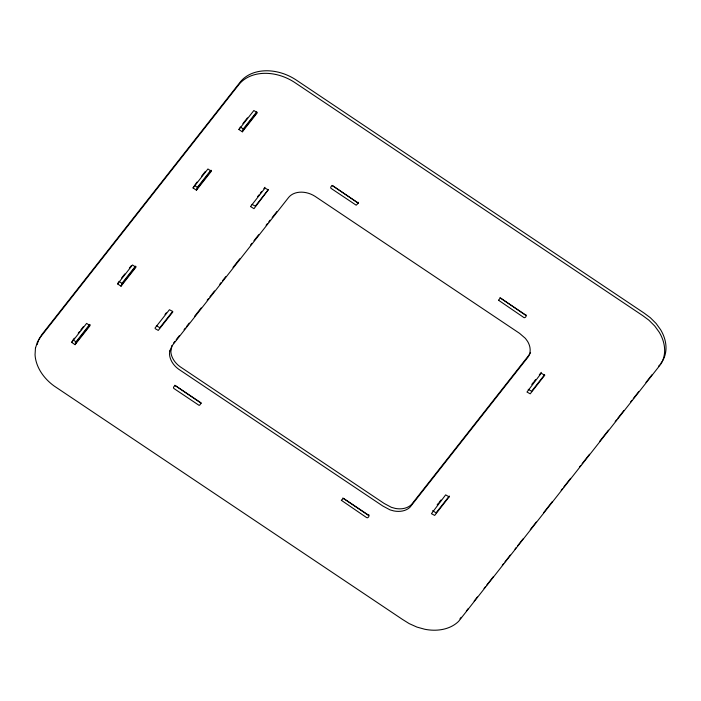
<?xml version="1.0" encoding="UTF-8"?>
<svg xmlns="http://www.w3.org/2000/svg" width="701" height="701" viewBox="0 0 701 701"><rect width="100%" height="100%" fill="white"/><g stroke="black" fill="none" stroke-linecap="round" stroke-linejoin="round"><path stroke-width="1.05" d="M156.341 325.597L159.775 327.753L172.63 311.41L169.432 309.719L155.07 327.98L155.254 328.699L158.26 330.408L172.788 312.033L172.612 311.402M174.786 385.235L200.898 402.742M432.631 510.661L436.04 512.878L449.28 496.036M499.936 297.61L525.338 315.064L526.144 315.064M37.127 344.629L38.757 339.529L41.911 334.456L240.163 82.14A43.19 32.693 27.9 0 1 250.739 73.991A43.506 32.938 27.9 0 1 272.312 71.108A43.173 32.684 27.9 0 1 295.568 79.59L644.149 313.11L650.274 317.658L656.083 323.441L660.614 329.715A43.567 32.982 27.9 0 1 665.608 342.982A43.173 32.684 27.9 0 1 662.042 361.769L660.841 363.337M171.99 345.558L170.86 351.622A20.942 15.86 27.9 0 0 172.586 358.027A20.758 15.711 27.9 0 0 180.017 366.667L384.174 503.467L391.395 507.331L395.18 508.383A20.951 15.86 27.9 0 0 402.523 508.663A20.767 15.72 27.9 0 0 411.443 504.58L529.614 354.25A20.758 15.711 27.9 0 0 530.578 352.41M71.677 342.403L86.626 323.38L90.026 325.658L75.077 344.673L71.677 342.403L72.58 340.695M75.077 344.673L76.427 342.123L73.027 339.845L74.324 338.197M117.619 283.923L132.515 264.969L135.915 267.247L121.019 286.201L117.619 283.923L118.522 282.223M121.019 286.201L122.368 283.651L118.968 281.373M193.038 187.929L207.934 168.976L211.334 171.254L196.438 190.208L193.038 187.929L196.981 182.085M196.438 190.208L197.796 187.658L194.396 185.379M238.936 129.527L253.876 110.504L257.276 112.782L242.336 131.806L238.936 129.527L239.83 127.827M242.336 131.806L243.685 129.256L240.285 126.977M658.449 366.483L659.641 364.914M78.223 333.229L79.528 331.573M80.825 329.926L83.428 326.613M121.562 278.078L124.796 273.96M129.334 268.185L131.271 265.714M201.511 176.319L205.402 171.368M242.879 123.665L247.427 117.882M75.209 342.842L89.702 324.405M121.492 283.94L135.451 266.17M197.253 187.509L210.764 170.325M242.993 129.299L256.785 111.739M75.813 342.903L90.07 324.756M121.475 284.799L135.968 266.345M196.578 189.2L211.43 170.299M242.958 130.176L256.75 112.624M165.015 314.486L166.303 312.848M257.661 196.569L258.949 194.931M260.255 193.283L261.552 191.627M263.848 188.7L264.96 187.281M268.387 189.533L255.339 206.129L252.001 204.377M173.524 343.104L174.856 341.405M176.188 339.713L179.517 335.472M184.065 329.68L185.371 328.033M186.668 326.377L189.27 323.065M194.501 316.405L201.178 307.914M207.181 300.265L208.521 298.565M209.853 296.865L211.185 295.165M211.86 294.315L214.497 290.959M219.781 284.229L221.104 282.556M222.419 280.873L225.722 276.667M232.986 267.423L239.751 258.818M250.572 245.043L251.922 243.317M253.955 240.741L258.678 234.73M266.091 225.293L267.44 223.575M268.79 221.858L270.13 220.149M272.154 217.573L276.886 211.553M358.421 202.317L357.422 202.571L332.011 185.397M369.059 515.007L368.191 515.2L342.754 498.034M437.144 504.869L438.37 503.318M439.028 502.477L440.999 499.971M531.761 384.446L533.627 382.071M534.25 381.283L535.564 379.609M539.323 374.825L541.268 372.345M544.651 374.658L531.586 391.263L528.203 389.318M466.323 611.062L468.277 608.573M474.13 601.116L477.39 596.972M484.04 588.507L485.39 586.79M486.739 585.072L493.495 576.476M502.267 565.313L503.616 563.595M504.965 561.869L506.315 560.152M506.989 559.293L510.319 555.061M514.981 549.137L516.313 547.437M517.636 545.746L522.964 538.973M530.28 529.658L536.274 522.035M543.625 512.668L552.397 501.504M561.168 490.349L562.517 488.632M563.867 486.915L570.614 478.327M579.385 467.155L580.743 465.438M582.093 463.712L589.532 454.248M599.679 441.332L608.468 430.142M615.198 421.581L616.538 419.881M617.87 418.173L623.899 410.506M630.593 401.988L631.925 400.289M633.266 398.58L638.62 391.771M645.945 382.448L651.93 374.833M459.97 618.799L461.223 617.301M201.099 403.198L199.627 405.239L198.9 405.239L173.997 388.556C172.481 387.898 174.496 385.27 175.679 385.918L201.099 403.198M498.569 300.247L523.98 317.614C525.163 318.272 527.187 315.643 525.662 314.986L500.759 298.302L500.041 298.302L498.569 300.247M250.537 206.55L253.99 208.679L268.246 189.857L264.978 188.113L250.537 206.55M449.122 496.895L434.681 515.428L431.422 513.684L445.67 494.862L449.122 496.895M35.453 348.195L35.05 354.688A43.558 32.973 27.9 0 0 42.498 374.457A43.173 32.675 27.9 0 0 54.1 385.979L402.374 619.351L409.191 623.61L416.92 627.08L424.78 629.261A43.576 32.982 27.9 0 0 447.045 628.254A43.182 32.693 27.9 0 0 458.62 621.349L660.684 364.318A43.173 32.684 27.9 0 0 664.25 345.532A43.567 32.982 27.9 0 0 659.264 332.265L654.734 325.991L648.924 320.208L642.799 315.66L294.21 82.14A43.173 32.684 27.9 0 0 270.963 73.658A43.506 32.938 27.9 0 0 249.381 76.549A43.19 32.693 27.9 0 0 238.813 84.69L40.562 337.006L37.407 342.079L35.453 348.195M169.703 351.052L169.511 354.171A20.942 15.86 27.9 0 0 173.094 363.679A20.758 15.711 27.9 0 0 178.667 369.217L382.816 506.017L390.045 509.881L393.822 510.933A20.951 15.86 27.9 0 0 404.53 510.451A20.767 15.72 27.9 0 0 410.094 507.13L528.265 356.8A20.758 15.711 27.9 0 0 529.982 347.766A20.951 15.86 27.9 0 0 527.581 341.387L525.399 338.373L519.564 333.334L315.135 196.385A20.758 15.72 27.9 0 0 303.954 192.311A20.925 15.834 27.9 0 0 293.579 193.695A20.767 15.72 27.9 0 0 288.497 197.612L172.174 345.654L169.703 351.052M544.686 375.298L530.228 393.822L526.968 392.052L541.233 373.23L544.686 375.298M358.307 203.141L356.187 205.191L330.951 188.297C329.908 187.377 332.055 184.88 333.141 186.01L358.307 203.141M341.361 500.304L366.518 517.531C367.604 518.652 369.742 516.164 368.708 515.244L343.481 498.35L341.361 500.304"/></g></svg>
